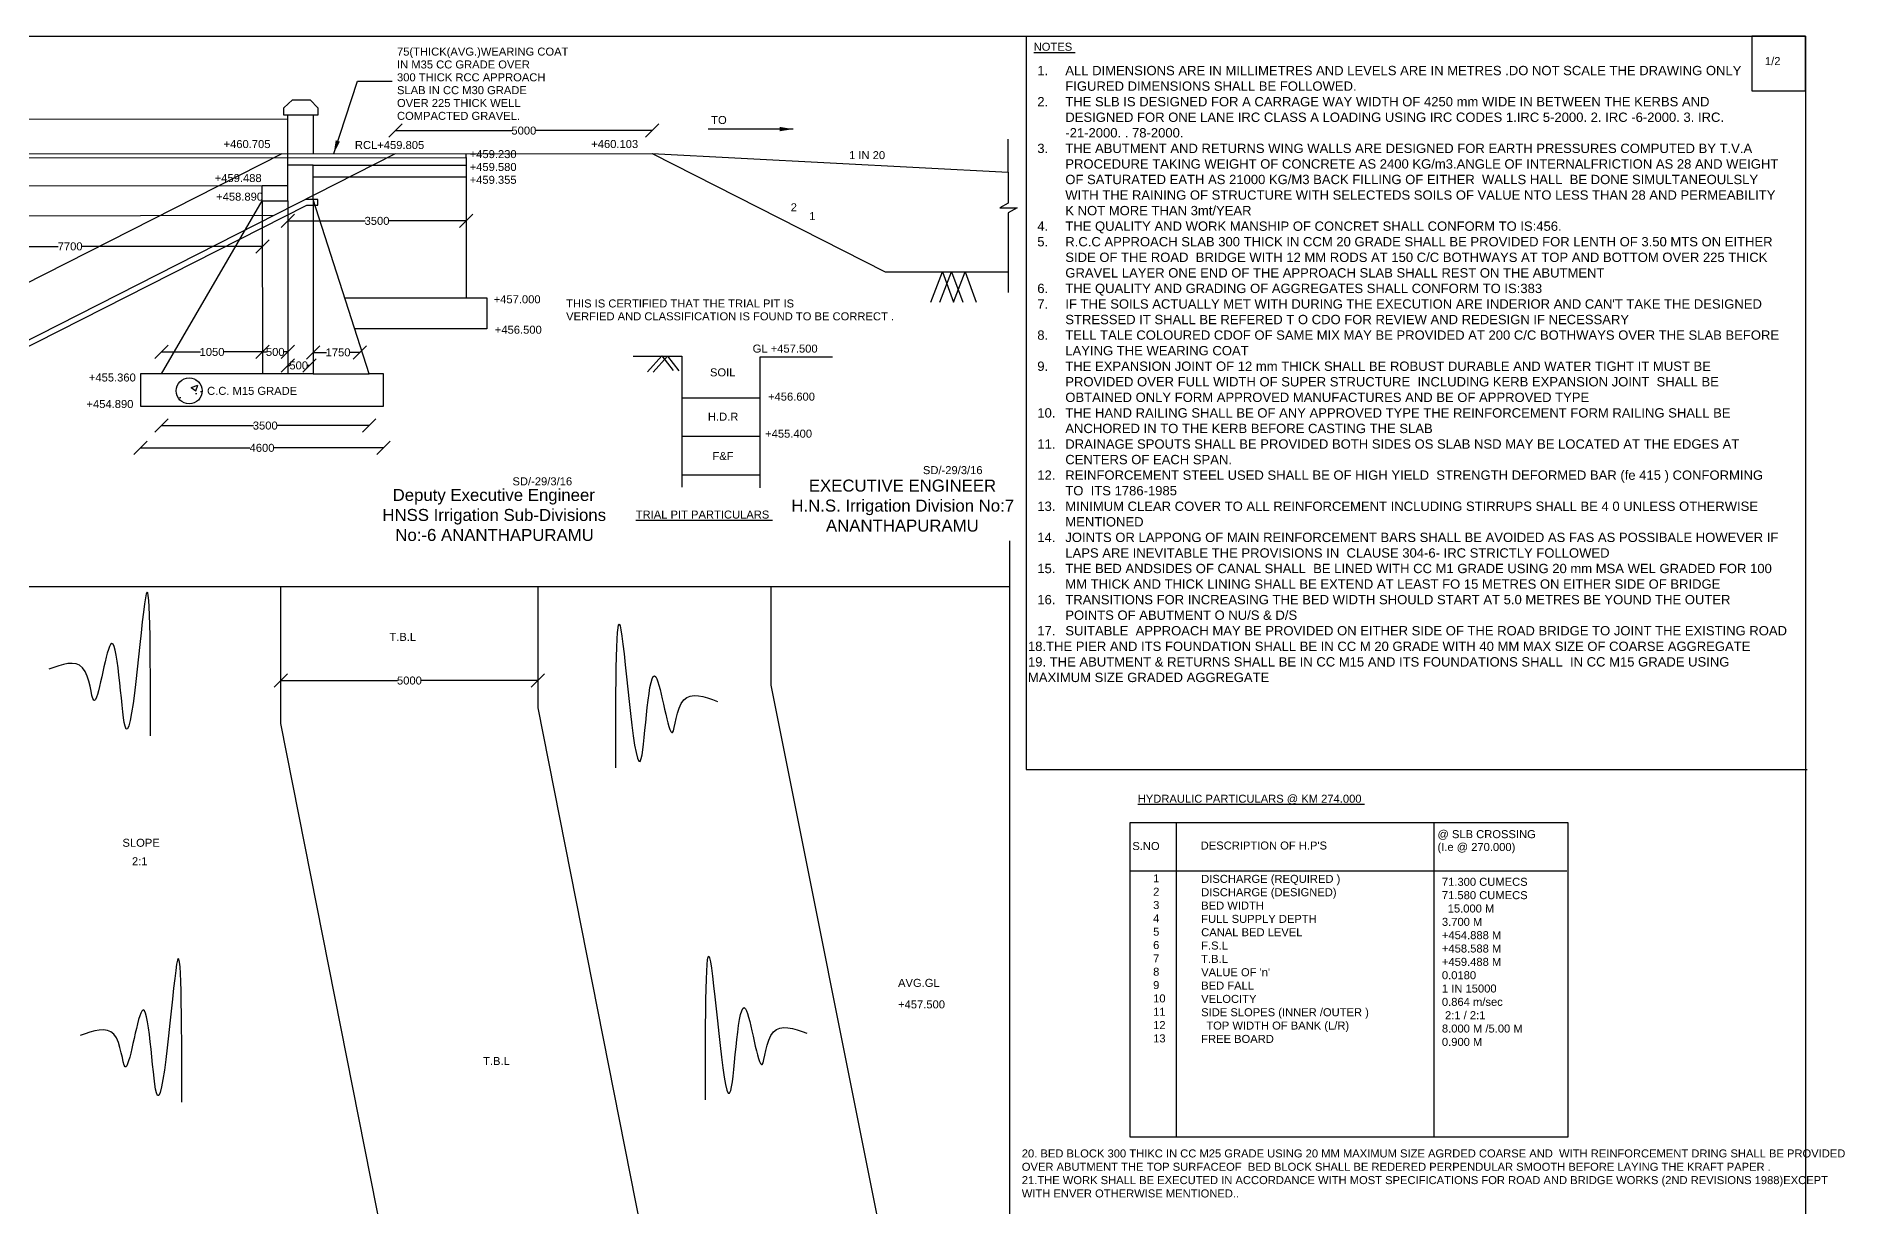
# Model space of a CAD drawing. Header units: inches. Extents: x 6.6 to 40.8, y 2.4 to 25.
# Drawn here: x 27.02 to 40.58, y 16.18 to 24.96 of the extents above; entities that cross this region are included whole.
import ezdxf

# ---------------------------------------------------------------- set-up
doc = ezdxf.new("R2010")
doc.units = ezdxf.units.IN
doc.header["$MEASUREMENT"] = 0
doc.layers.add('DIMENSION', color=7, linetype='Continuous', plot=False)
doc.styles.get("Standard").update_dxf_attribs({"font": 'arial.ttf', "height": 0.06})
doc.dimstyles.get("Standard").update_dxf_attribs({"dimtxt": 0.06, "dimasz": 0.1, "dimexe": 0, "dimexo": 0, "dimgap": 0, "dimtad": 0, "dimtih": 1, "dimtoh": 1, "dimdec": 4, "dimzin": 0, "dimdsep": 46, "dimtxsty": 'Standard', "dimblk": 'OBLIQUE', "dimcen": 0.09, "dimse1": 1, "dimse2": 1, "dimadec": 0, "dimazin": 0, "dimtfac": 1, "dimtdec": 4, "dimtofl": 0, "dimtmove": 0, "dimatfit": 0, "dimfxl": 1, "dimtolj": 1, "dimtzin": 0, "dimarcsym": 2})
pattern_1 = [(50, (9.21175, -0.51246), (0.71726, -0.062752), [0.075, -0.825]), (355, (9.21175, -0.51246), (-0.138751, 0.752192), [0.06, -0.66]), (100.4514, (9.2715, -0.5177), (0.578509, 0.68944), [0.06374, -0.701142]), (46.1842, (9.21175, -0.3125), (1.067241, -0.16552), [0.1125, -1.2375]), (96.6356, (9.3007, -0.3263), (0.934662, 0.97412), [0.09561, -1.051714]), (351.184, (9.2117, -0.3125), (0.93466, 0.97412), [0.09, -0.99]), (21, (9.31175, -0.36246), (0.596907, -0.402619), [0.075, -0.825]), (326, (9.31175, -0.36246), (0.243315, 0.72515), [0.06, -0.66]), (71.4514, (9.3615, -0.396), (0.840222, 0.322531), [0.06374, -0.701142]), (37.5, (9.21175, -0.51246), (0.0121599, 0.3328939), [0, -0.652, 0, -0.67, 0, -0.6625]), (7.5, (9.21175, -0.51246), (0.2630695, 0.3944117), [0, -0.382, 0, -0.637, 0, -0.2525]), (327.5, (8.98875, -0.51246), (0.5338224, -0.0225549), [0, -0.25, 0, -0.78, 0, -1.035]), (317.5, (8.88875, -0.51246), (0.583186, 0.100105), [0, -0.325, 0, -0.518, 0, -0.735])]

# ---------------------------------------------------------------- blocks, each defined once
blk = doc.blocks.new('_Oblique')
at = {"color": 0, "linetype": 'ByBlock', "lineweight": -2}
blk.add_line((-0.5, -0.5), (0.5, 0.5), dxfattribs=at)
blk = doc.blocks.new('*D10')
at = {"layer": 'Defpoints', "color": 0, "transparency": 16777216}
for p in [(25.832, 23.381), (28.716, 23.385), (28.716, 23.385)]:
    blk.add_point(p, dxfattribs=at)
at = {"layer": 'DIMENSION', "color": 0, "lineweight": -2, "transparency": 16777216}
for p, q in [((25.832, 23.385), (27.185, 23.385)), ((28.716, 23.385), (27.363, 23.385))]:
    blk.add_line(p, q, dxfattribs=at)
at = {"layer": 'DIMENSION', "color": 0, "lineweight": -2, "transparency": 16777216, "xscale": 0.1, "yscale": 0.1, "zscale": 0.1, "rotation": 180}
blk.add_blockref('_Oblique', (25.832, 23.385), dxfattribs=at)
at = {"layer": 'DIMENSION', "color": 0, "lineweight": -2, "transparency": 16777216, "xscale": 0.1, "yscale": 0.1, "zscale": 0.1}
blk.add_blockref('_Oblique', (28.716, 23.385), dxfattribs=at)
at = {"layer": 'DIMENSION', "color": 0, "transparency": 16777216, "insert": (27.274, 23.385), "char_height": 0.06, "attachment_point": 5}
blk.add_mtext('\\A1;7700', dxfattribs=at)
blk = doc.blocks.new('*D11')
at = {"layer": 'Defpoints', "color": 0, "transparency": 16777216}
for p in [(28.906, 23.576), (30.244, 23.576), (30.244, 23.576)]:
    blk.add_point(p, dxfattribs=at)
at = {"layer": 'DIMENSION', "color": 0, "lineweight": -2, "transparency": 16777216}
for p, q in [((28.906, 23.576), (29.486, 23.576)), ((30.244, 23.576), (29.665, 23.576))]:
    blk.add_line(p, q, dxfattribs=at)
at = {"layer": 'DIMENSION', "color": 0, "lineweight": -2, "transparency": 16777216, "xscale": 0.1, "yscale": 0.1, "zscale": 0.1, "rotation": 180}
blk.add_blockref('_Oblique', (28.906, 23.576), dxfattribs=at)
at = {"layer": 'DIMENSION', "color": 0, "lineweight": -2, "transparency": 16777216, "xscale": 0.1, "yscale": 0.1, "zscale": 0.1}
blk.add_blockref('_Oblique', (30.244, 23.576), dxfattribs=at)
at = {"layer": 'DIMENSION', "color": 0, "transparency": 16777216, "insert": (29.575, 23.576), "char_height": 0.06, "attachment_point": 5}
blk.add_mtext('\\A1;3500', dxfattribs=at)
blk = doc.blocks.new('*D12')
at = {"layer": 'Defpoints', "color": 0, "transparency": 16777216}
for p in [(31.639, 24.253), (29.714, 24.081), (31.639, 24.081)]:
    blk.add_point(p, dxfattribs=at)
at = {"layer": 'DIMENSION', "color": 0, "lineweight": -2, "transparency": 16777216}
for p, q in [((29.714, 24.253), (30.587, 24.253)), ((31.639, 24.253), (30.766, 24.253))]:
    blk.add_line(p, q, dxfattribs=at)
at = {"layer": 'DIMENSION', "color": 0, "lineweight": -2, "transparency": 16777216, "xscale": 0.1, "yscale": 0.1, "zscale": 0.1, "rotation": 180}
blk.add_blockref('_Oblique', (29.714, 24.253), dxfattribs=at)
at = {"layer": 'DIMENSION', "color": 0, "lineweight": -2, "transparency": 16777216, "xscale": 0.1, "yscale": 0.1, "zscale": 0.1}
blk.add_blockref('_Oblique', (31.639, 24.253), dxfattribs=at)
at = {"layer": 'DIMENSION', "color": 0, "transparency": 16777216, "insert": (30.676, 24.253), "char_height": 0.06, "attachment_point": 5}
blk.add_mtext('\\A1;5000', dxfattribs=at)
blk = doc.blocks.new('*D13')
at = {"layer": 'Defpoints', "color": 0, "transparency": 16777216}
for p in [(28.717, 22.593), (27.959, 22.43), (28.717, 22.431)]:
    blk.add_point(p, dxfattribs=at)
at = {"layer": 'DIMENSION', "color": 0, "lineweight": -2, "transparency": 16777216}
for p, q in [((27.959, 22.593), (28.252, 22.593)), ((28.717, 22.593), (28.425, 22.593))]:
    blk.add_line(p, q, dxfattribs=at)
at = {"layer": 'DIMENSION', "color": 0, "lineweight": -2, "transparency": 16777216, "xscale": 0.1, "yscale": 0.1, "zscale": 0.1, "rotation": 180}
blk.add_blockref('_Oblique', (27.959, 22.593), dxfattribs=at)
at = {"layer": 'DIMENSION', "color": 0, "lineweight": -2, "transparency": 16777216, "xscale": 0.1, "yscale": 0.1, "zscale": 0.1}
blk.add_blockref('_Oblique', (28.717, 22.593), dxfattribs=at)
at = {"layer": 'DIMENSION', "color": 0, "transparency": 16777216, "insert": (28.338, 22.593), "char_height": 0.06, "attachment_point": 5}
blk.add_mtext('\\A1;1050', dxfattribs=at)
blk = doc.blocks.new('*D14')
at = {"layer": 'Defpoints', "color": 0, "transparency": 16777216}
for p in [(28.907, 22.593), (28.717, 22.43), (28.907, 22.43)]:
    blk.add_point(p, dxfattribs=at)
at = {"layer": 'DIMENSION', "color": 0, "lineweight": -2, "transparency": 16777216}
for p, q in [((28.717, 22.593), (28.746, 22.593)), ((28.907, 22.593), (28.878, 22.593))]:
    blk.add_line(p, q, dxfattribs=at)
at = {"layer": 'DIMENSION', "color": 0, "lineweight": -2, "transparency": 16777216, "xscale": 0.1, "yscale": 0.1, "zscale": 0.1, "rotation": 180}
blk.add_blockref('_Oblique', (28.717, 22.593), dxfattribs=at)
at = {"layer": 'DIMENSION', "color": 0, "lineweight": -2, "transparency": 16777216, "xscale": 0.1, "yscale": 0.1, "zscale": 0.1}
blk.add_blockref('_Oblique', (28.907, 22.593), dxfattribs=at)
at = {"layer": 'DIMENSION', "color": 0, "transparency": 16777216, "insert": (28.812, 22.593), "char_height": 0.06, "attachment_point": 5}
blk.add_mtext('\\A1;500', dxfattribs=at)
blk = doc.blocks.new('*D15')
at = {"layer": 'Defpoints', "color": 0, "transparency": 16777216}
for p in [(28.907, 22.43), (29.069, 22.492), (29.069, 22.43)]:
    blk.add_point(p, dxfattribs=at)
at = {"layer": 'DIMENSION', "color": 0, "lineweight": -2, "transparency": 16777216}
for p, q in [((28.907, 22.492), (28.922, 22.492)), ((29.069, 22.492), (29.054, 22.492))]:
    blk.add_line(p, q, dxfattribs=at)
at = {"layer": 'DIMENSION', "color": 0, "lineweight": -2, "transparency": 16777216, "xscale": 0.1, "yscale": 0.1, "zscale": 0.1, "rotation": 180}
blk.add_blockref('_Oblique', (28.907, 22.492), dxfattribs=at)
at = {"layer": 'DIMENSION', "color": 0, "lineweight": -2, "transparency": 16777216, "xscale": 0.1, "yscale": 0.1, "zscale": 0.1}
blk.add_blockref('_Oblique', (29.069, 22.492), dxfattribs=at)
at = {"layer": 'DIMENSION', "color": 0, "transparency": 16777216, "insert": (28.988, 22.492), "char_height": 0.06, "attachment_point": 5}
blk.add_mtext('\\A1;500', dxfattribs=at)
blk = doc.blocks.new('*D16')
at = {"layer": 'Defpoints', "color": 0, "transparency": 16777216}
for p in [(29.096, 22.59), (29.446, 22.59), (29.446, 22.59)]:
    blk.add_point(p, dxfattribs=at)
at = {"layer": 'DIMENSION', "color": 0, "lineweight": -2, "transparency": 16777216}
for p, q in [((29.096, 22.59), (29.196, 22.59)), ((29.446, 22.59), (29.369, 22.59))]:
    blk.add_line(p, q, dxfattribs=at)
at = {"layer": 'DIMENSION', "color": 0, "lineweight": -2, "transparency": 16777216, "xscale": 0.1, "yscale": 0.1, "zscale": 0.1, "rotation": 180}
blk.add_blockref('_Oblique', (29.096, 22.59), dxfattribs=at)
at = {"layer": 'DIMENSION', "color": 0, "lineweight": -2, "transparency": 16777216, "xscale": 0.1, "yscale": 0.1, "zscale": 0.1}
blk.add_blockref('_Oblique', (29.446, 22.59), dxfattribs=at)
at = {"layer": 'DIMENSION', "color": 0, "transparency": 16777216, "insert": (29.283, 22.59), "char_height": 0.06, "attachment_point": 5}
blk.add_mtext('\\A1;1750', dxfattribs=at)
blk = doc.blocks.new('*D17')
at = {"layer": 'Defpoints', "color": 0, "transparency": 16777216}
for p in [(27.959, 22.041), (29.515, 22.041), (29.515, 22.041)]:
    blk.add_point(p, dxfattribs=at)
at = {"layer": 'DIMENSION', "color": 0, "lineweight": -2, "transparency": 16777216}
for p, q in [((27.959, 22.041), (28.648, 22.041)), ((29.515, 22.041), (28.827, 22.041))]:
    blk.add_line(p, q, dxfattribs=at)
at = {"layer": 'DIMENSION', "color": 0, "lineweight": -2, "transparency": 16777216, "xscale": 0.1, "yscale": 0.1, "zscale": 0.1, "rotation": 180}
blk.add_blockref('_Oblique', (27.959, 22.041), dxfattribs=at)
at = {"layer": 'DIMENSION', "color": 0, "lineweight": -2, "transparency": 16777216, "xscale": 0.1, "yscale": 0.1, "zscale": 0.1}
blk.add_blockref('_Oblique', (29.515, 22.041), dxfattribs=at)
at = {"layer": 'DIMENSION', "color": 0, "transparency": 16777216, "insert": (28.737, 22.041), "char_height": 0.06, "attachment_point": 5}
blk.add_mtext('\\A1;3500', dxfattribs=at)
blk = doc.blocks.new('*D18')
at = {"layer": 'Defpoints', "color": 0, "transparency": 16777216}
for p in [(27.802, 22.424), (29.624, 22.424), (29.624, 21.874)]:
    blk.add_point(p, dxfattribs=at)
at = {"layer": 'DIMENSION', "color": 0, "lineweight": -2, "transparency": 16777216}
for p, q in [((27.802, 21.874), (28.622, 21.874)), ((29.624, 21.874), (28.804, 21.874))]:
    blk.add_line(p, q, dxfattribs=at)
at = {"layer": 'DIMENSION', "color": 0, "lineweight": -2, "transparency": 16777216, "xscale": 0.1, "yscale": 0.1, "zscale": 0.1, "rotation": 180}
blk.add_blockref('_Oblique', (27.802, 21.874), dxfattribs=at)
at = {"layer": 'DIMENSION', "color": 0, "lineweight": -2, "transparency": 16777216, "xscale": 0.1, "yscale": 0.1, "zscale": 0.1}
blk.add_blockref('_Oblique', (29.624, 21.874), dxfattribs=at)
at = {"layer": 'DIMENSION', "color": 0, "transparency": 16777216, "insert": (28.713, 21.874), "char_height": 0.06, "attachment_point": 5}
blk.add_mtext('\\A1;4600', dxfattribs=at)
blk = doc.blocks.new('*D32')
at = {"layer": 'Defpoints', "color": 0, "transparency": 16777216}
for p in [(28.855, 20.129), (30.782, 20.129), (30.782, 20.129)]:
    blk.add_point(p, dxfattribs=at)
at = {"layer": 'DIMENSION', "color": 0, "lineweight": -2, "transparency": 16777216}
for p, q in [((28.855, 20.129), (29.729, 20.129)), ((30.782, 20.129), (29.908, 20.129))]:
    blk.add_line(p, q, dxfattribs=at)
at = {"layer": 'DIMENSION', "color": 0, "lineweight": -2, "transparency": 16777216, "xscale": 0.1, "yscale": 0.1, "zscale": 0.1, "rotation": 180}
blk.add_blockref('_Oblique', (28.855, 20.129), dxfattribs=at)
at = {"layer": 'DIMENSION', "color": 0, "lineweight": -2, "transparency": 16777216, "xscale": 0.1, "yscale": 0.1, "zscale": 0.1}
blk.add_blockref('_Oblique', (30.782, 20.129), dxfattribs=at)
at = {"layer": 'DIMENSION', "color": 0, "transparency": 16777216, "insert": (29.818, 20.129), "char_height": 0.06, "attachment_point": 5}
blk.add_mtext('\\A1;5000', dxfattribs=at)

msp = doc.modelspace()

# ---------------------------------------------------------------- hatches: boundary and pattern name
at = {"layer": 'DIMENSION'}
h = msp.add_hatch(dxfattribs=at)
h.set_pattern_fill('AR-CONC', color=0, scale=0.1)
h.set_pattern_definition(pattern_1)
h.paths.add_polyline_path([(28.0693, 22.3016, 1), (28.26386, 22.3016, 1)])
h = msp.add_hatch(dxfattribs=at)
h.set_pattern_fill('AR-CONC', color=0, scale=0.1)
h.set_pattern_definition(pattern_1)
h.paths.add_polyline_path([(28.0693, 22.3016, 1), (28.26386, 22.3016, 1)])
h = msp.add_hatch(dxfattribs=at)
h.set_pattern_fill('AR-CONC', color=0, scale=0.08)
h.set_pattern_definition([(50, (9.21175, -0.51246), (0.573808, -0.050202), [0.06, -0.66]), (355, (9.21175, -0.51246), (-0.111001, 0.601754), [0.048, -0.528]), (100.4514, (9.25956, -0.51664), (0.462807, 0.551552), [0.050992, -0.560914]), (46.1842, (9.21175, -0.35246), (0.853793, -0.132415), [0.09, -0.99]), (96.6356, (9.2829, -0.3635), (0.74773, 0.779295), [0.076488, -0.84137]), (351.184, (9.21175, -0.3525), (0.74773, 0.779295), [0.072, -0.792]), (21, (9.29175, -0.39246), (0.477526, -0.322095), [0.06, -0.66]), (326, (9.29175, -0.39246), (0.194652, 0.58012), [0.048, -0.528]), (71.4514, (9.33154, -0.4193), (0.672178, 0.258025), [0.050992, -0.560914]), (37.5, (9.21175, -0.51246), (0.0097279, 0.2663151), [0, -0.5216, 0, -0.536, 0, -0.53]), (7.5, (9.21175, -0.51246), (0.2104556, 0.3155294), [0, -0.3056, 0, -0.5096, 0, -0.202]), (327.5, (9.03335, -0.51246), (0.427058, -0.0180439), [0, -0.2, 0, -0.624, 0, -0.828]), (317.5, (8.95335, -0.51246), (0.466549, 0.080084), [0, -0.26, 0, -0.4144, 0, -0.588])])
h.paths.add_polyline_path([(28.0693, 22.3016, 1), (28.26386, 22.3016, 1)])
h = msp.add_hatch(dxfattribs=at)
h.set_pattern_fill('AR-CONC', color=0, scale=0.07)
h.set_pattern_definition([(50, (9.21175, -0.51246), (0.502082, -0.0439265), [0.0525, -0.5775]), (355, (9.21175, -0.51246), (-0.097126, 0.5265345), [0.042, -0.462]), (100.4514, (9.2536, -0.5161), (0.404956, 0.482608), [0.044618, -0.4907995]), (46.1842, (9.21175, -0.37246), (0.747069, -0.115863), [0.07875, -0.86625]), (96.6356, (9.274, -0.3821), (0.654263, 0.681883), [0.066927, -0.7362]), (351.1842, (9.21175, -0.37246), (0.654263, 0.681883), [0.063, -0.693]), (21, (9.28175, -0.40746), (0.417835, -0.281833), [0.0525, -0.5775]), (326, (9.28175, -0.40746), (0.170321, 0.507605), [0.042, -0.462]), (71.4514, (9.31657, -0.43095), (0.588156, 0.225772), [0.044618, -0.4907995]), (37.5, (9.21175, -0.51246), (0.0085119, 0.2330257), [0, -0.4564, 0, -0.469, 0, -0.46375]), (7.5, (9.21175, -0.51246), (0.1841487, 0.2760882), [0, -0.2674, 0, -0.4459, 0, -0.17675]), (327.5, (9.05565, -0.51246), (0.3736757, -0.0157884), [0, -0.175, 0, -0.546, 0, -0.7245]), (317.5, (8.98565, -0.51246), (0.4082303, 0.0700735), [0, -0.2275, 0, -0.3626, 0, -0.5145])])
h.paths.add_polyline_path([(28.26386, 22.3016, 1), (28.0693, 22.3016, 1)])

# ---------------------------------------------------------------- linework, layer by layer
at = {"color": 0}
msp.add_lwpolyline([(8.71823, 24.96144), (40.28462, 24.96144), (40.28462, 2.45264), (8.71823, 2.45264)], close=True, dxfattribs=at)
for points in [[(27.95934, 22.42977), (28.715, 23.72602), (28.90627, 23.72602), (28.90627, 24.36846), (28.87714, 24.36846), (28.87714, 24.42335), (28.9415, 24.48506), (29.07359, 24.48506), (29.13068, 24.42518), (29.13068, 24.36846), (28.90627, 24.36846)], [(28.90627, 24.33914), (15.64265, 24.32871)], [(29.09695, 24.36846), (29.09705, 24.08061)], [(11.78215, 24.07498), (31.63906, 24.08144), (34.30713, 23.94281), (34.30713, 24.19006)], [(14.31452, 24.04125), (30.24436, 24.05075), (30.24435, 24.08099)], [(15.50786, 23.6866), (15.42219, 23.6866), (15.42219, 23.72596), (15.51639, 23.72596), (18.55912, 22.19526), (25.99871, 22.19526), (29.71365, 24.08081)], [(25.14484, 22.19526), (28.86269, 24.08054)], [(30.24437, 24.05075), (30.24437, 23.00092)], [(31.63906, 24.08144), (33.38521, 23.19403), (34.30624, 23.19403)], [(27.80193, 22.42378), (27.80193, 22.18598), (29.62403, 22.18598), (29.62403, 22.42977), (29.51506, 22.42977), (29.09628, 23.73672), (29.09628, 23.99423), (30.24437, 23.99423)], [(29.09628, 23.99423), (28.90627, 23.99423)], [(29.09628, 23.9069), (30.24437, 23.9069)], [(34.30713, 23.94281), (34.30713, 23.70805), (34.24527, 23.6746), (34.37559, 23.6746), (34.30624, 23.63637), (34.30624, 23.0393)], [(15.50786, 23.6866), (18.55256, 22.1508), (26.00643, 22.1508), (29.04938, 23.69492), (29.13233, 23.69492), (29.13233, 23.7367), (29.03579, 23.73676)], [(15.64274, 23.83742), (28.715, 23.84055)], [(28.715, 23.72602), (28.715, 23.84055), (28.90627, 23.84055)], [(29.09628, 23.73672), (29.09628, 22.42977), (29.51506, 22.42977)], [(19.16681, 23.60901), (22.06821, 23.60901), (22.08233, 23.72001), (22.46349, 23.72001), (22.47898, 23.60987), (25.3838, 23.60987), (25.39982, 23.71904), (25.78151, 23.71904), (25.79953, 23.61058), (28.80177, 23.61798)], [(28.715, 23.72602), (28.71702, 22.42977)], [(28.90627, 23.72602), (28.90665, 22.42977)], [(33.7262, 22.96546), (33.8137, 23.19403), (33.89706, 22.96596)], [(33.79613, 22.96546), (33.88364, 23.19403), (33.967, 22.96596)], [(33.89706, 22.96596), (33.98457, 23.19453), (34.06793, 22.96646)], [(29.33253, 22.99942), (30.39808, 22.99942), (30.39808, 22.76758), (29.40682, 22.76758)], [(29.09628, 22.42977), (28.71702, 22.42977), (27.80193, 22.42977), (27.80193, 22.42378)], [(34.31684, 21.17804), (34.31684, 12.05482), (34.41025, 12.00265), (34.22349, 12.00265), (34.31564, 11.95415), (34.31564, 3.10023)], [(34.31684, 20.83158), (22.276, 20.83158)], [(29.70932, 13.08597), (29.70932, 15.48549), (28.85509, 19.80728), (28.85509, 20.83158)], [(30.78174, 20.83158), (30.78174, 19.92501), (31.63453, 15.59813), (31.63453, 12.99457)], [(33.38883, 12.99457), (33.38883, 15.7933), (32.53072, 20.09501), (32.53072, 20.83158)]]:
    msp.add_lwpolyline(points, dxfattribs=at)
for points in [[(27.87713, 19.71549), (27.83802, 20.74963), (27.68579, 19.7867), (27.57642, 20.39849), (27.45105, 19.9813), (27.36703, 20.22522), (27.11495, 20.21455)], [(31.36488, 19.47414), (31.40399, 20.50828), (31.55623, 19.54535), (31.66559, 20.15714), (31.79096, 19.73995), (31.87499, 19.98387), (32.12706, 19.9732)], [(28.11176, 16.96707), (28.07266, 18.00121), (27.92042, 17.03828), (27.81105, 17.65007), (27.68568, 17.23288), (27.60166, 17.47679), (27.34958, 17.46613)], [(32.03672, 16.98456), (32.07582, 18.0187), (32.22806, 17.05577), (32.33743, 17.66755), (32.4628, 17.25037), (32.54682, 17.49428), (32.7989, 17.48362)]]:
    msp.add_spline(points, degree=3, dxfattribs=at)
at = {"layer": 'DIMENSION', "color": 0}
for points in [[(34.44305, 24.95535), (34.44305, 19.46144), (40.29694, 19.46144)], [(31.49666, 22.56198), (31.8617, 22.56198), (31.8617, 21.57907)], [(31.60284, 22.44382), (31.70971, 22.56357), (31.79584, 22.45338)], [(31.64511, 22.44223), (31.75198, 22.56198), (31.83811, 22.45179)], [(32.98934, 22.55517), (32.44608, 22.55517), (32.44608, 21.57382)], [(31.8617, 22.24871), (32.44608, 22.24871)], [(31.8617, 21.96067), (32.44608, 21.96067)], [(32.44608, 21.67019), (31.8617, 21.67019)], [(35.56991, 16.70503), (35.56991, 19.06099)], [(37.49808, 19.06502), (37.49808, 16.70503)], [(35.22131, 18.70224), (38.49647, 18.70224)]]:
    msp.add_lwpolyline(points, dxfattribs=at)
for points in [[(40.28462, 24.96144), (39.88403, 24.96144), (39.88403, 24.55202), (40.28462, 24.55202)], [(35.22131, 19.06502), (38.50281, 19.06502), (38.50281, 16.70503), (35.22131, 16.70503)]]:
    msp.add_lwpolyline(points, close=True, dxfattribs=at)
msp.add_circle((28.16658, 22.3016), 0.09728, dxfattribs=at)

# ---------------------------------------------------------------- texts
at = {"color": 0}
for s, p in [('75(THICK(AVG.)WEARING COAT', (29.72488, 24.81571)), ('300 THICK RCC APPROACH', (29.72488, 24.62294)), ('IN M35 CC GRADE OVER', (29.72488, 24.71932)), ('SLAB IN CC M30 GRADE', (29.72488, 24.52655)), ('OVER 225 THICK WELL', (29.72488, 24.43017)), ('COMPACTED GRAVEL.', (29.72488, 24.33378)), ('TO ', (32.08075, 24.30282)), ('+460.705', (28.42437, 24.12228)), ('RCL+459.805', (29.40932, 24.11526)), ('+460.103', (31.18112, 24.12265)), ('+459.230', (30.26968, 24.04694)), ('+459.580', (30.26968, 23.95055)), ('1 IN 20', (33.11455, 24.03916)), ('+459.488', (28.35801, 23.86739)), ('+459.355', (30.26968, 23.85417)), ('+458.890', (28.36875, 23.72785)), ('2', (32.67683, 23.64807)), ('1', (32.81541, 23.58216)), ('+457.000', (30.44953, 22.95827)), ('THIS IS CERTIFIED THAT THE TRIAL PIT IS ', (30.99284, 22.92692)), ('+456.500', (30.4584, 22.73007)), ('VERFIED AND CLASSIFICATION IS FOUND TO BE CORRECT .', (30.99284, 22.83054)), ('GL +457.500', (32.39165, 22.58848)), ('+455.360', (27.41447, 22.37176)), ('SOIL', (32.07155, 22.41016)), ('C.C. M15 GRADE', (28.30106, 22.27155)), ('+456.600', (32.50666, 22.2283)), ('+454.890', (27.3966, 22.1729)), ('H.D.R', (32.056, 22.07792)), ('+455.400', (32.48497, 21.95062)), ('F&F', (32.0902, 21.78295)), ('%%UTRIAL PIT PARTICULARS ', (31.51505, 21.34386)), ('%%UHYDRAULIC PARTICULARS @ KM 274.000 ', (35.27883, 19.21303)), ('SLOPE ', (27.66649, 18.88268)), ('2:1', (27.73765, 18.74408)), ('AVG.GL', (33.48171, 17.83197)), ('+457.500', (33.48171, 17.67069)), ('T.B.L', (30.37045, 17.24628))]:
    msp.add_text(s, height=0.06, dxfattribs=at).set_placement(p)
at = {"color": 0, "char_height": 0.09, "width": 1.6993406, "attachment_point": 1}
for s, insert in [('\\pi0.095352;Deputy Executive Engineer  \\P\\pi0.018644;HNSS Irrigation Sub-Divisions \\P\\pi0.11552;No:-6 ANANTHAPURAMU ', (29.59678, 21.56601)), ('\\pi0.15331;EXECUTIVE ENGINEER  \\P\\pi0.022573;H.N.S. Irrigation Division No:7 \\P\\pi0.28192;ANANTHAPURAMU ', (32.65931, 21.63615))]:
    msp.add_mtext(s, dxfattribs=dict(at, insert=insert))
at = {"layer": 'DIMENSION', "color": 0}
for s, p in [('%%UNOTES ', (34.49854, 24.85216)), ('1/2', (39.98149, 24.7448)), ('SD/-29/3/16', (33.66809, 21.67705)), ('SD/-29/3/16', (30.59068, 21.5931)), ('T.B.L', (29.66798, 20.4268)), ('@ SLB CROSSING ', (37.52625, 18.94729)), ('S.NO ', (35.23817, 18.85824)), ("DESCRIPTION OF H.P'S", (35.75076, 18.86195)), ('(I.e @ 270.000)', (37.52625, 18.8509))]:
    msp.add_text(s, height=0.06, dxfattribs=at).set_placement(p)
at = {"layer": 'DIMENSION', "color": 0, "attachment_point": 1}
for s, width, insert, char_height in [("\\pi-0.21,l0.28,t0.28;1.^IALL DIMENSIONS ARE IN MILLIMETRES AND LEVELS ARE IN METRES .DO NOT SCALE THE DRAWING ONLY FIGURED DIMENSIONS SHALL BE FOLLOWED.\\P2.^ITHE SLB IS DESIGNED FOR A CARRAGE WAY WIDTH OF 4250 mm WIDE IN BETWEEN THE KERBS AND DESIGNED FOR ONE LANE IRC CLASS A LOADING USING IRC CODES 1.IRC 5-2000. 2. IRC -6-2000. 3. IRC. -21-2000. . 78-2000.\\P3.^ITHE ABUTMENT AND RETURNS WING WALLS ARE DESIGNED FOR EARTH PRESSURES COMPUTED BY T.V.A PROCEDURE TAKING WEIGHT OF CONCRETE AS 2400 KG/m3.ANGLE OF INTERNALFRICTION AS 28 AND WEIGHT OF SATURATED EATH AS 21000 KG/M3 BACK FILLING OF EITHER  WALLS HALL  BE DONE SIMULTANEOULSLY WITH THE RAINING OF STRUCTURE WITH SELECTEDS SOILS OF VALUE NTO LESS THAN 28 AND PERMEABILITY K NOT MORE THAN 3mt/YEAR\\P4.^ITHE QUALITY AND WORK MANSHIP OF CONCRET SHALL CONFORM TO IS:456.\\P5.^IR.C.C APPROACH SLAB 300 THICK IN CCM 20 GRADE SHALL BE PROVIDED FOR LENTH OF 3.50 MTS ON EITHER SIDE OF THE ROAD  BRIDGE WITH 12 MM RODS AT 150 C/C BOTHWAYS AT TOP AND BOTTOM OVER 225 THICK GRAVEL LAYER ONE END OF THE APPROACH SLAB SHALL REST ON THE ABUTMENT \\P6.^ITHE QUALITY AND GRADING OF AGGREGATES SHALL CONFORM TO IS:383\\P7.^IIF THE SOILS ACTUALLY MET WITH DURING THE EXECUTION ARE INDERIOR AND CAN'T TAKE THE DESIGNED STRESSED IT SHALL BE REFERED T O CDO FOR REVIEW AND REDESIGN IF NECESSARY\\P8.^ITELL TALE COLOURED CDOF OF SAME MIX MAY BE PROVIDED AT 200 C/C BOTHWAYS OVER THE SLAB BEFORE LAYING THE WEARING COAT \\P9.^ITHE EXPANSION JOINT OF 12 mm THICK SHALL BE ROBUST DURABLE AND WATER TIGHT IT MUST BE PROVIDED OVER FULL WIDTH OF SUPER STRUCTURE  INCLUDING KERB EXPANSION JOINT  SHALL BE OBTAINED ONLY FORM APPROVED MANUFACTURES AND BE OF APPROVED TYPE \\P10.^ITHE HAND RAILING SHALL BE OF ANY APPROVED TYPE THE REINFORCEMENT FORM RAILING SHALL BE ANCHORED IN TO THE KERB BEFORE CASTING THE SLAB \\P11.^IDRAINAGE SPOUTS SHALL BE PROVIDED BOTH SIDES OS SLAB NSD MAY BE LOCATED AT THE EDGES AT CENTERS OF EACH SPAN.\\P12.^IREINFORCEMENT STEEL USED SHALL BE OF HIGH YIELD  STRENGTH DEFORMED BAR (fe 415 ) CONFORMING TO  ITS 1786-1985\\P13.^IMINIMUM CLEAR COVER TO ALL REINFORCEMENT INCLUDING STIRRUPS SHALL BE 4 0 UNLESS OTHERWISE MENTIONED \\P14.^IJOINTS OR LAPPONG OF MAIN REINFORCEMENT BARS SHALL BE AVOIDED AS FAS AS POSSIBALE HOWEVER IF LAPS ARE INEVITABLE THE PROVISIONS IN  CLAUSE 304-6- IRC STRICTLY FOLLOWED \\P15.^ITHE BED ANDSIDES OF CANAL SHALL  BE LINED WITH CC M1 GRADE USING 20 mm MSA WEL GRADED FOR 100 MM THICK AND THICK LINING SHALL BE EXTEND AT LEAST FO 15 METRES ON EITHER SIDE OF BRIDGE \\P16.^ITRANSITIONS FOR INCREASING THE BED WIDTH SHOULD START AT 5.0 METRES BE YOUND THE OUTER POINTS OF ABUTMENT O NU/S & D/S  \\P17.^ISUITABLE  APPROACH MAY BE PROVIDED ON EITHER SIDE OF THE ROAD BRIDGE TO JOINT THE EXISTING ROAD \\P\\pi0,l0,tz;18.THE PIER AND ITS FOUNDATION SHALL BE IN CC M 20 GRADE WITH 40 MM MAX SIZE OF COARSE AGGREGATE \\P19. THE ABUTMENT & RETURNS SHALL BE IN CC M15 AND ITS FOUNDATIONS SHALL  IN CC M15 GRADE USING MAXIMUM SIZE GRADED AGGREGATE", 5.6270058, (34.45573, 24.73859), 0.07), ('20. BED BLOCK 300 THIKC IN CC M25 GRADE USING 20 MM MAXIMUM SIZE AGRDED COARSE AND  WITH REINFORCEMENT DRING SHALL BE PROVIDED OVER ABUTMENT THE TOP SURFACEOF  BED BLOCK SHALL BE REDERED PERPENDULAR SMOOTH BEFORE LAYING THE KRAFT PAPER .\\P21.THE WORK SHALL BE EXECUTED IN ACCORDANCE WITH MOST SPECIFICATIONS FOR ROAD AND BRIDGE WORKS (2ND REVISIONS 1988)EXCEPT WITH ENVER OTHERWISE MENTIONED..', 6.1761482, (34.40937, 16.61295), 0.06)]:
    msp.add_mtext_dynamic_manual_height_columns(s, width=width, gutter_width=0.3, heights=[0], dxfattribs=dict(at, insert=insert, char_height=char_height))
at = {"layer": 'DIMENSION', "color": 0, "char_height": 0.06, "attachment_point": 1}
for s, insert, width in [('1 2 {\\H1.841x; }3 {\\H1.5607x; }4 {\\H1.65x; }5 {\\H1.6167x; }6 {\\H1.6319x; }7 {\\H1.6263x; }8 {\\H1.6287x; }9 {\\H1.6315x; }10 {\\H1.6305x; }11 {\\H1.6308x; }12 {\\H1.6307x; }13{\\H1.6308x; }', (35.39422, 18.67571), 0.0932333), ("DISCHARGE (REQUIRED ) DISCHARGE (DESIGNED) {\\H1.8659x; }\\PBED WIDTH {\\H1.5596x; }\\PFULL SUPPLY DEPTH {\\H1.6638x; }\\PCANAL BED LEVEL {\\H1.644x; }\\PF.S.L {\\H1.6506x; }\\PT.B.L {\\H1.6314x; }\\PVALUE OF 'n' {\\H1.6406x; }\\PBED FALL  {\\H1.6353x; }\\PVELOCITY {\\H1.6393x; }\\PSIDE SLOPES (INNER /OUTER ) {\\H1.6535x; }TOP WIDTH OF BANK (L/R) {\\H1.6488x; }FREE BOARD{\\H1.6503x; }", (35.75452, 18.67199), 1.2575034), ('71.300 CUMECS 71.580 CUMECS  {\\H1.8653x; }15.000 M {\\H1.5639x; }\\P3.700 M {\\H1.653x; }+454.888 M {\\H1.6233x; }+458.588 M {\\H1.6332x; }+459.488 M {\\H1.6299x; }0.0180 {\\H1.631x; }\\P1 IN 15000 {\\H1.6307x; }\\P0.864 m/sec{\\H1.6437x; }\\P 2:1 / 2:1 {\\H1.6507x; }\\P8.000 M /5.00 M {\\H1.6484x; }0.900 M{\\H1.6362x; }', (37.55937, 18.64978), 0.6661801)]:
    msp.add_mtext(s, dxfattribs=dict(at, insert=insert, width=width))

# ---------------------------------------------------------------- dimensions: what is measured, and where the dimension line sits
at = {"layer": 'DIMENSION', "color": 0}
for base, p1, p2, text, picture, middle in [((31.63906, 24.25259), (29.71365, 24.08081), (31.63906, 24.08144), '5000', '*D12', (30.67636, 24.25259)), ((30.24437, 23.57572), (28.90631, 23.57572), (30.24437, 23.57572), '3500', '*D11', (29.57534, 23.57572)), ((28.71553, 23.38543), (25.83209, 23.38096), (28.71553, 23.38543), '7700', '*D10', (27.27381, 23.38543)), ((28.71701, 22.59261), (27.95934, 22.42977), (28.71701, 22.43095), '1050', '*D13', (28.33818, 22.59261)), ((29.51506, 22.04149), (27.95934, 22.04149), (29.51506, 22.04149), '3500', '*D17', (28.7372, 22.04149)), ((30.78174, 20.12949), (28.85509, 20.12949), (30.78174, 20.12949), '5000', '*D32', (29.81841, 20.12949))]:
    dim = msp.add_linear_dim(base=base, p1=p1, p2=p2, text=text, dimstyle='Standard', dxfattribs=at)
    dim.commit()
    dim.dimension.update_dxf_attribs({"geometry": picture, "text_midpoint": middle})
for base, p1, p2, text, picture, middle in [((28.90665, 22.59261), (28.71702, 22.42977), (28.90665, 22.42983), '500', '*D14', (28.81183, 22.59261)), ((29.06888, 22.49236), (28.90665, 22.42983), (29.06888, 22.42977), '500', '*D15', (28.98776, 22.49236)), ((29.4456, 22.58953), (29.09628, 22.59047), (29.4456, 22.59047), '1750', '*D16', (29.28277, 22.58953))]:
    dim = msp.add_linear_dim(base=base, p1=p1, p2=p2, text=text, dimstyle='Standard', dxfattribs=at)
    dim.commit()
    dim.dimension.update_dxf_attribs({"geometry": picture, "text_midpoint": middle, "dimtype": 160})
dim = msp.add_linear_dim(base=(29.62403, 21.87392), p1=(27.80193, 22.42378), p2=(29.62403, 22.42378), text='4600', dimstyle='Standard', override={"dimse1": 1, "dimse2": 1, "dimsd2": 0, "dimlwe": 0}, dxfattribs=at)
dim.commit()
dim.dimension.update_dxf_attribs({"geometry": '*D18', "text_midpoint": (28.71298, 21.87392)})

# ---------------------------------------------------------------- leaders
for points in [[(29.25009, 24.08066), (29.42771, 24.62333), (29.68756, 24.62333)], [(32.69437, 24.26457), (32.0589, 24.26457)]]:
    msp.add_leader(points, dimstyle='Standard', override={"dimgap": 0, "dimtad": 0}, dxfattribs=at)

doc.saveas('drawing.dxf')
